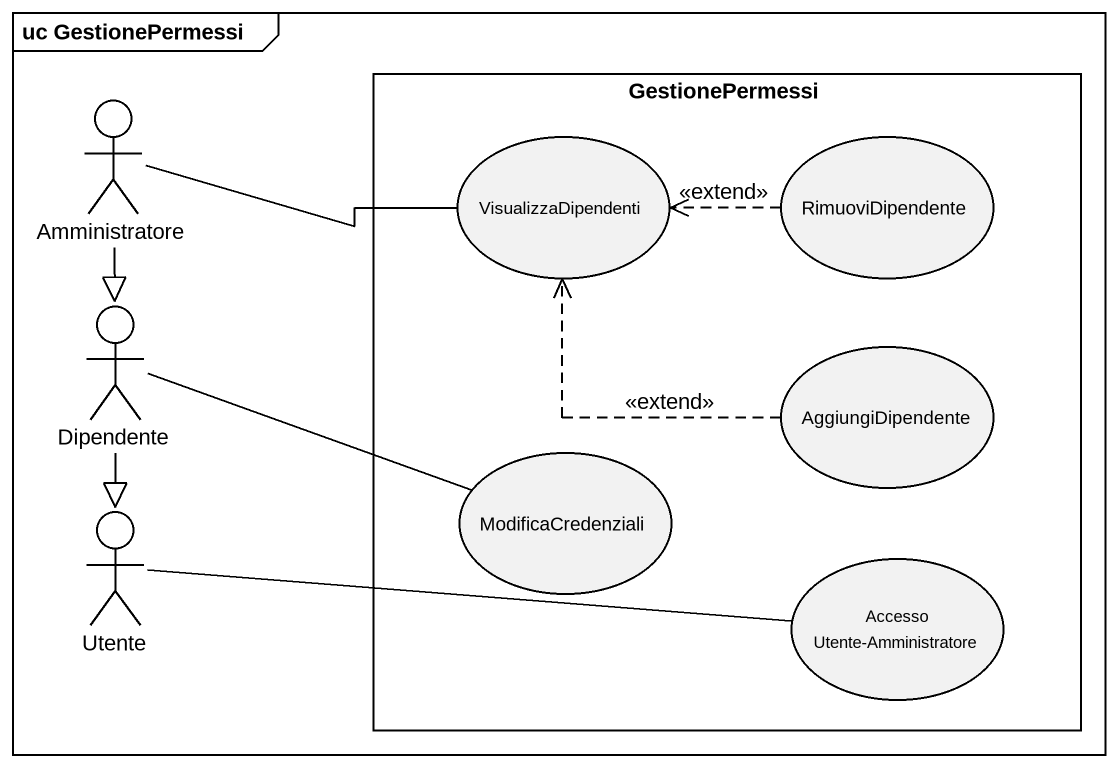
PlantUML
@startuml
mainframe uc GestionePermessi
actor Amministratore
rectangle GestionePermessi {
  usecase VisualizzaDipendenti
  usecase RimuoviDipendente
  usecase AggiungiDipendente
  usecase ModificaCredenziali
  usecase "Accesso Utente-Amministratore" as Accesso_Utente
}
actor Dipendente
actor Utente
Amministratore -right- VisualizzaDipendenti
Amministratore --|> Dipendente
RimuoviDipendente .left.> VisualizzaDipendenti : <<extend>>
Dipendente -right- ModificaCredenziali
Dipendente --|> Utente
AggiungiDipendente .up.> VisualizzaDipendenti : <<extend>>
Utente -right- Accesso_Utente
@enduml
